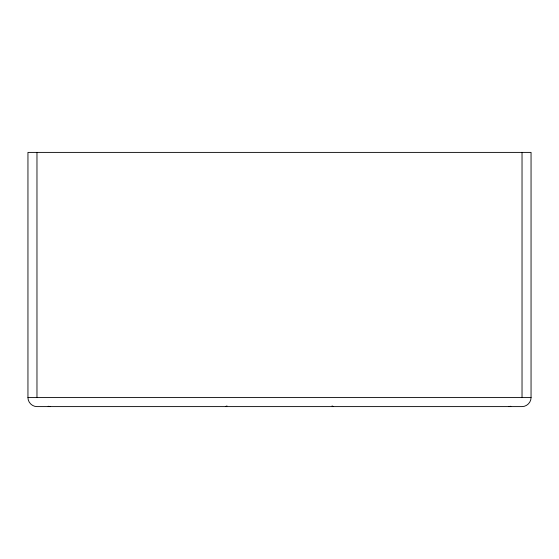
<?xml version="1.0" encoding="UTF-8"?>
<svg xmlns="http://www.w3.org/2000/svg" width="559" height="559" viewBox="0 0 559 559"><rect width="100%" height="100%" fill="white"/><g stroke="black" fill="none" stroke-linecap="round" stroke-linejoin="round"><path stroke-width="0.84" d="M531.05 397.582C531.078 402.41 526.857 406.638 522.029 406.603L36.971 406.603C32.142 406.638 27.922 402.41 27.95 397.582L27.95 152.397L531.05 152.397L531.05 397.582L27.95 397.582M225.354 406.603L226.968 405.96M508.487 406.603L510.828 406.295M48.172 406.295L50.513 406.603M332.032 405.96L333.646 406.603M522.029 152.397L522.029 397.582M36.971 152.397L36.971 397.582"/></g></svg>
